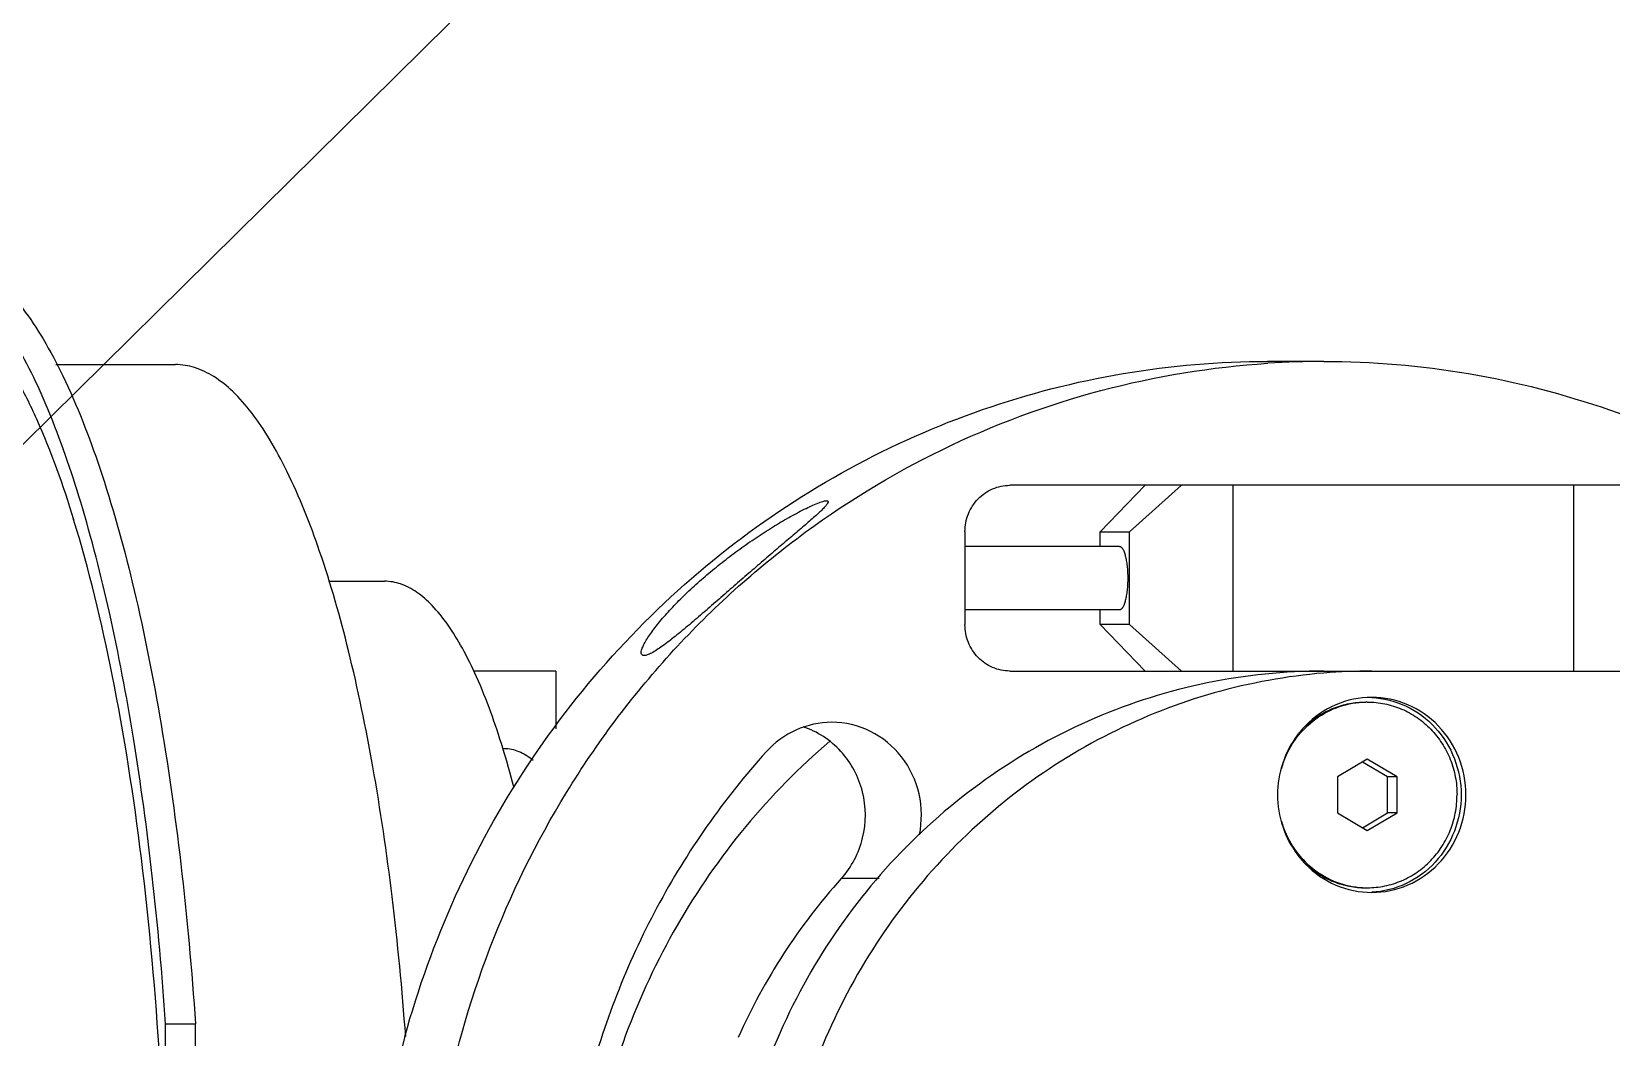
# Model space of a CAD drawing. Header units: millimetres. Extents: x 0 to 841, y 0 to 594.
# Drawn here: x 769.59 to 795.11, y 236.14 to 252.38 of the extents above; entities that cross this region are included whole.
import ezdxf

# ---------------------------------------------------------------- set-up
doc = ezdxf.new("R2010")
doc.units = ezdxf.units.MM
doc.header["$LTSCALE"] = 46.255
doc.layers.get('0').update_dxf_attribs({"linetype": 'CONTINUOUS'})
doc.layers.add('AXIS', color=7, linetype='CONTINUOUS')
doc.styles.get("Standard").update_dxf_attribs({"font": 'txt', "width": 0.85})
doc.dimstyles.get("Standard").update_dxf_attribs({"dimtxt": 3.5, "dimasz": 3.5, "dimexe": 1.5, "dimexo": 1, "dimtad": 1, "dimtxsty": 'STANDARD', "dimcen": 0.09, "dimadec": 0, "dimazin": 0, "dimtol": 1, "dimtp": 0.01, "dimtm": 0.01, "dimtfac": 1, "dimtofl": 0, "dimtmove": 0, "dimatfit": 3, "dimfxl": 1, "dimtolj": 1, "dimarcsym": 0})

msp = doc.modelspace()

# ---------------------------------------------------------------- linework, layer by layer
at = {"color": 7, "linetype": 'CONTINUOUS'}
for p, q in [((796.02, 245.055), (785.395, 245.055)), ((786.857, 244.305), (787.581, 245.055)), ((787.331, 244.305), (788.168, 245.055)), ((789.004, 242.055), (789.004, 245.055)), ((794.51, 242.055), (794.51, 245.055)), ((784.671, 244.305), (784.671, 242.805)), ((786.857, 244.305), (787.331, 244.305)), ((786.857, 244.068), (786.857, 244.305)), ((787.331, 242.805), (787.331, 244.305)), ((787.167, 244.068), (784.671, 244.068)), ((787.167, 243.043), (784.671, 243.043)), ((786.857, 242.805), (786.857, 243.043)), ((787.331, 242.805), (786.857, 242.805)), ((787.581, 242.055), (786.857, 242.805)), ((788.168, 242.055), (787.331, 242.805)), ((785.395, 242.055), (802.109, 242.055)), ((791.171, 240.632), (790.688, 240.344)), ((791.499, 240.344), (791.094, 240.586)), ((791.654, 240.344), (791.171, 240.632)), ((790.688, 240.344), (790.688, 239.766)), ((791.654, 240.344), (791.499, 240.344)), ((791.499, 239.766), (791.499, 240.344)), ((791.654, 239.766), (791.654, 240.344)), ((790.688, 239.766), (791.171, 239.478)), ((791.094, 239.524), (791.499, 239.766)), ((791.171, 239.478), (791.654, 239.766)), ((791.654, 239.766), (791.499, 239.766)), ((783.286, 238.704), (782.673, 238.704)), ((771.756, 236.359), (772.239, 236.359)), ((771.772, 232.298), (771.756, 236.359)), ((772.255, 232.298), (772.239, 236.359))]:
    msp.add_line(p, q, dxfattribs=at)
for centre, radius, start, end in [((791.243, 232.719), 9.336, 90.0035, 94.7587), ((791.171, 240.157), 1.398, 90.0001, 91.0556), ((791.26, 240.058), 1.537, 159.8731, 164.0751), ((791.26, 240.052), 1.537, 195.9249, 200.1269), ((789.924, 232.179), 9.755, 138.0141, 156.0525), ((791.171, 239.953), 1.398, 268.9444, 269.9999)]:
    msp.add_arc(centre, radius, start, end, dxfattribs=at)
for points, knots in [([(771.756, 236.359), (771.702, 237.155), (771.564, 238.698), (771.265, 240.915), (770.884, 242.933), (770.432, 244.707), (769.919, 246.199), (769.425, 247.236), (768.995, 247.886), (768.607, 248.348), (768.261, 248.616), (768.019, 248.714)], [0, 0, 0, 0, 0.180604, 0.350578, 0.506492, 0.645333, 0.764717, 0.863148, 0.904465, 0.940729, 1, 1, 1, 1]), ([(768.05, 248.805), (768.17, 248.805), (768.421, 248.763), (768.782, 248.584), (769.131, 248.295), (769.471, 247.899), (769.8, 247.4), (770.247, 246.552), (770.753, 245.243), (771.263, 243.406), (771.693, 241.269), (772.029, 238.888), (772.18, 237.222), (772.239, 236.359)], [0, 0, 0, 0, 0.026191, 0.054662, 0.087168, 0.124815, 0.168207, 0.217617, 0.334463, 0.474214, 0.63421, 0.810868, 1, 1, 1, 1]), ([(767.567, 248.305), (767.691, 248.305), (767.952, 248.259), (768.325, 248.06), (768.685, 247.742), (769.032, 247.308), (769.369, 246.761), (769.824, 245.831), (770.1, 245.055), (770.27, 244.503)], [0, 0, 0, 0, 0.075775, 0.158963, 0.255101, 0.367524, 0.497909, 0.646915, 1, 1, 1, 1]), ([(790.466, 247.055), (791.249, 247.055), (792.82, 246.923), (795.11, 246.333), (797.278, 245.369), (798.601, 244.494), (799.223, 244.005)], [0, 0, 0, 0, 0.24893, 0.498309, 0.748557, 1, 1, 1, 1]), ([(784.671, 244.305), (784.671, 244.402), (784.708, 244.598), (784.868, 244.848), (785.109, 245.015), (785.301, 245.055), (785.395, 245.055)], [0, 0, 0, 0, 0.254008, 0.505661, 0.753998, 1, 1, 1, 1]), ([(771.772, 232.298), (771.768, 233.449), (771.698, 235.699), (771.411, 238.939), (770.958, 241.866), (770.524, 243.68), (770.27, 244.503)], [0, 0, 0, 0, 0.280007, 0.547238, 0.790488, 1, 1, 1, 1]), ([(785.395, 242.055), (785.301, 242.055), (785.109, 242.095), (784.868, 242.262), (784.708, 242.512), (784.671, 242.708), (784.671, 242.805)], [0, 0, 0, 0, 0.246002, 0.494339, 0.745992, 1, 1, 1, 1]), ([(790.466, 242.055), (789.835, 242.055), (788.566, 241.926), (786.742, 241.352), (785.06, 240.42), (783.587, 239.167), (782.38, 237.641), (781.483, 235.902), (780.931, 234.016), (780.745, 232.055), (780.931, 230.094), (781.483, 228.208), (782.38, 226.469), (783.587, 224.943), (785.06, 223.69), (786.742, 222.758), (788.566, 222.184), (789.835, 222.055), (790.466, 222.055)], [0, 0, 0, 0, 0.061435, 0.123031, 0.184931, 0.247224, 0.30994, 0.373043, 0.436442, 0.5, 0.563558, 0.626957, 0.69006, 0.752776, 0.815069, 0.876969, 0.938565, 1, 1, 1, 1]), ([(790.469, 242.023), (789.871, 241.973), (788.68, 241.757), (786.987, 241.097), (785.442, 240.124), (784.099, 238.872), (783.003, 237.384), (782.193, 235.713), (781.695, 233.916), (781.527, 232.055), (781.695, 230.194), (782.193, 228.397), (783.003, 226.726), (784.099, 225.238), (785.442, 223.986), (786.987, 223.013), (788.68, 222.353), (789.871, 222.137), (790.469, 222.087)], [0, 0, 0, 0, 0.061427, 0.123052, 0.184997, 0.247327, 0.310057, 0.373144, 0.4365, 0.5, 0.5635, 0.626856, 0.689943, 0.752673, 0.815003, 0.876948, 0.938573, 1, 1, 1, 1]), ([(789.817, 240.587), (789.867, 240.725), (790.009, 240.987), (790.324, 241.299), (790.714, 241.502), (791.002, 241.552), (791.146, 241.555)], [0, 0, 0, 0, 0.253437, 0.504411, 0.752968, 1, 1, 1, 1]), ([(790.174, 241.168), (790.24, 241.229), (790.382, 241.34), (790.622, 241.463), (790.879, 241.538), (791.057, 241.555), (791.145, 241.555)], [0, 0, 0, 0, 0.25177, 0.5021, 0.751342, 1, 1, 1, 1]), ([(791.171, 241.555), (791.266, 241.555), (791.456, 241.536), (791.73, 241.449), (791.982, 241.31), (792.203, 241.122), (792.384, 240.893), (792.519, 240.632), (792.602, 240.349), (792.62, 240.153), (792.62, 240.055)], [0, 0, 0, 0, 0.122867, 0.246062, 0.369862, 0.494448, 0.619879, 0.746087, 0.87288, 1, 1, 1, 1]), ([(782.519, 241.227), (782.322, 241.227), (781.921, 241.141), (781.592, 240.898), (781.459, 240.75)], [0, 0, 0, 0, 0.497399, 1, 1, 1, 1]), ([(783.935, 239.41), (783.98, 239.626), (783.976, 240.083), (783.687, 240.697), (783.169, 241.125), (782.733, 241.227), (782.519, 241.227)], [0, 0, 0, 0, 0.253791, 0.505928, 0.754431, 1, 1, 1, 1]), ([(782.673, 238.704), (782.838, 238.888), (783.079, 239.348), (783.075, 240.118), (782.717, 240.796), (782.287, 241.079), (782.057, 241.155)], [0, 0, 0, 0, 0.250569, 0.503087, 0.75361, 1, 1, 1, 1]), ([(777.226, 240.805), (777.306, 240.805), (777.478, 240.768), (777.624, 240.673), (777.695, 240.616)], [0, 0, 0, 0, 0.468332, 1, 1, 1, 1]), ([(781.459, 240.75), (780.774, 239.99), (779.581, 238.289), (778.829, 236.353), (778.57, 235.355)], [0, 0, 0, 0, 0.498254, 1, 1, 1, 1]), ([(791.171, 238.555), (791.266, 238.555), (791.456, 238.574), (791.73, 238.661), (791.982, 238.8), (792.203, 238.988), (792.384, 239.217), (792.519, 239.478), (792.602, 239.761), (792.62, 239.957), (792.62, 240.055)], [0, 0, 0, 0, 0.122867, 0.246062, 0.369862, 0.494448, 0.619879, 0.746087, 0.87288, 1, 1, 1, 1]), ([(789.817, 239.523), (789.867, 239.385), (790.009, 239.123), (790.324, 238.811), (790.714, 238.608), (791.002, 238.558), (791.146, 238.555)], [0, 0, 0, 0, 0.253437, 0.504411, 0.752968, 1, 1, 1, 1]), ([(790.174, 238.942), (790.24, 238.881), (790.382, 238.77), (790.622, 238.647), (790.879, 238.572), (791.057, 238.555), (791.145, 238.555)], [0, 0, 0, 0, 0.25177, 0.5021, 0.751342, 1, 1, 1, 1])]:
    msp.add_open_spline(points, degree=3, knots=knots, dxfattribs=at)
at = {"layer": 'AXIS', "color": 7, "linetype": 'CONTINUOUS'}
for p, q in [((769.984, 247.005), (771.914, 247.005)), ((790.466, 247.055), (789.56, 247.055)), ((774.395, 243.505), (775.294, 243.505)), ((778.063, 242.055), (776.73, 242.055)), ((778.063, 242.055), (778.063, 241.122)), ((777.199, 240.805), (777.226, 240.805))]:
    msp.add_line(p, q, dxfattribs=at)
for centre, radius, start, end in [((790.467, 233.059), 13.996, 90.0021, 93.7022), ((791.29, 240.084), 1.562, 141.3249, 142.9697), ((791.288, 240.086), 1.558, 135.8294, 141.3257), ((762.339, 236.266), 15.544, 14.5994, 16.9998), ((791.29, 240.026), 1.562, 217.0303, 218.6751), ((791.288, 240.024), 1.558, 218.6743, 224.1706), ((790.581, 232.055), 15.509, 164.6849, 195.3151)]:
    msp.add_arc(centre, radius, start, end, dxfattribs=at)
for points, knots in [([(775.635, 236.153), (775.579, 236.908), (775.44, 238.365), (775.136, 240.445), (774.752, 242.309), (774.298, 243.909), (773.85, 245.047), (773.455, 245.785), (773.165, 246.219), (772.866, 246.562), (772.557, 246.813), (772.24, 246.969), (772.019, 247.005), (771.914, 247.005)], [0, 0, 0, 0, 0.189497, 0.366187, 0.525991, 0.665461, 0.782053, 0.83138, 0.874738, 0.912406, 0.944997, 0.973619, 1, 1, 1, 1]), ([(775.622, 236.151), (775.835, 236.927), (776.382, 238.446), (777.548, 240.558), (779.027, 242.45), (780.782, 244.071), (782.767, 245.378), (784.93, 246.338), (787.214, 246.924), (788.78, 247.055), (789.56, 247.055)], [0, 0, 0, 0, 0.127082, 0.253631, 0.379532, 0.504733, 0.629258, 0.753201, 0.87671, 1, 1, 1, 1]), ([(789.563, 217.084), (788.655, 217.143), (786.842, 217.439), (784.258, 218.403), (781.895, 219.85), (779.837, 221.73), (778.157, 223.975), (776.913, 226.505), (776.149, 229.23), (775.891, 232.055), (776.149, 234.88), (776.913, 237.605), (778.157, 240.135), (779.837, 242.38), (781.895, 244.26), (784.258, 245.707), (786.842, 246.671), (788.655, 246.967), (789.563, 247.026)], [0, 0, 0, 0, 0.061428, 0.123046, 0.18498, 0.247303, 0.31003, 0.373121, 0.436487, 0.5, 0.563513, 0.626879, 0.68997, 0.752697, 0.81502, 0.876954, 0.938572, 1, 1, 1, 1]), ([(779.486, 242.305), (779.475, 242.305), (779.45, 242.311), (779.437, 242.351), (779.448, 242.4), (779.472, 242.462), (779.511, 242.536), (779.564, 242.62), (779.628, 242.711), (779.73, 242.843), (779.878, 243.015), (780.077, 243.223), (780.296, 243.431), (780.531, 243.636), (780.778, 243.836), (781.033, 244.027), (781.294, 244.209), (781.557, 244.378), (781.816, 244.532), (782.027, 244.645), (782.184, 244.721), (782.284, 244.764), (782.365, 244.793), (782.413, 244.805), (782.432, 244.805)], [0, 0, 0, 0, 0.008364, 0.016481, 0.028457, 0.045133, 0.066163, 0.090924, 0.118798, 0.149204, 0.215828, 0.287914, 0.363532, 0.44137, 0.520472, 0.600072, 0.679441, 0.757697, 0.833468, 0.904092, 0.935844, 0.963608, 0.9856, 1, 1, 1, 1]), ([(782.432, 244.805), (782.442, 244.805), (782.467, 244.798), (782.448, 244.755), (782.417, 244.718), (782.366, 244.662), (782.3, 244.6), (782.224, 244.531), (782.138, 244.456), (782.012, 244.348), (781.843, 244.204), (781.63, 244.023), (781.406, 243.831), (781.174, 243.632), (780.938, 243.426), (780.698, 243.218), (780.459, 243.009), (780.223, 242.807), (779.999, 242.621), (779.796, 242.465), (779.645, 242.363), (779.545, 242.316), (779.504, 242.305), (779.486, 242.305)], [0, 0, 0, 0, 0.00695, 0.014429, 0.028195, 0.047388, 0.070766, 0.097353, 0.126441, 0.15754, 0.224435, 0.296131, 0.371457, 0.449573, 0.529728, 0.61109, 0.692555, 0.772465, 0.848154, 0.915392, 0.96805, 0.986842, 1, 1, 1, 1]), ([(787.167, 244.068), (787.188, 244.068), (787.213, 244.04), (787.23, 244.006), (787.246, 243.969), (787.263, 243.914), (787.279, 243.837), (787.291, 243.749), (787.298, 243.654), (787.301, 243.555), (787.298, 243.456), (787.291, 243.361), (787.279, 243.273), (787.263, 243.196), (787.246, 243.141), (787.23, 243.104), (787.213, 243.07), (787.188, 243.043), (787.167, 243.043)], [0, 0, 0, 0, 0.058326, 0.080658, 0.106316, 0.167201, 0.239533, 0.321024, 0.408882, 0.5, 0.591118, 0.678976, 0.760467, 0.832799, 0.893684, 0.919342, 0.941674, 1, 1, 1, 1]), ([(777.204, 240.81), (777.084, 241.201), (776.889, 241.751), (776.568, 242.41), (776.33, 242.798), (776.084, 243.106), (775.83, 243.331), (775.567, 243.472), (775.382, 243.505), (775.294, 243.505)], [0, 0, 0, 0, 0.353247, 0.502321, 0.632748, 0.745162, 0.841252, 0.924354, 1, 1, 1, 1]), ([(791.243, 241.63), (791.045, 241.63), (790.644, 241.548), (790.309, 241.315), (790.17, 241.172)], [0, 0, 0, 0, 0.49763, 1, 1, 1, 1]), ([(791.242, 241.628), (791.433, 241.618), (791.819, 241.52), (792.297, 241.164), (792.613, 240.651), (792.723, 240.055), (792.613, 239.459), (792.297, 238.946), (791.819, 238.59), (791.433, 238.492), (791.242, 238.482)], [0, 0, 0, 0, 0.123025, 0.247248, 0.373077, 0.5, 0.626923, 0.752752, 0.876975, 1, 1, 1, 1]), ([(791.243, 238.48), (791.441, 238.48), (791.843, 238.563), (792.349, 238.915), (792.686, 239.439), (792.803, 240.055), (792.686, 240.671), (792.349, 241.195), (791.843, 241.547), (791.441, 241.63), (791.243, 241.63)], [0, 0, 0, 0, 0.122995, 0.24717, 0.373005, 0.5, 0.626995, 0.75283, 0.877005, 1, 1, 1, 1]), ([(790.044, 241.025), (789.94, 240.887), (789.777, 240.575), (789.721, 240.228), (789.721, 240.055)], [0, 0, 0, 0, 0.498308, 1, 1, 1, 1]), ([(782.487, 240.922), (781.997, 240.503), (781.084, 239.575), (779.97, 237.968), (779.136, 236.189), (778.784, 234.923), (778.662, 234.28)], [0, 0, 0, 0, 0.248033, 0.497512, 0.748272, 1, 1, 1, 1]), ([(789.721, 240.055), (789.721, 239.882), (789.777, 239.535), (789.94, 239.223), (790.044, 239.086)], [0, 0, 0, 0, 0.501692, 1, 1, 1, 1]), ([(790.17, 238.938), (790.309, 238.795), (790.644, 238.562), (791.045, 238.48), (791.243, 238.48)], [0, 0, 0, 0, 0.50237, 1, 1, 1, 1])]:
    msp.add_open_spline(points, degree=3, knots=knots, dxfattribs=at)

# ---------------------------------------------------------------- leaders
at = {"color": 2, "linetype": 'CONTINUOUS'}
msp.add_leader([(766.757, 243.067), (801.674, 277.497), (807.674, 277.497)], dimstyle='STANDARD', override={"dimtad": 0, "dimldrblk": 'DOT'}, dxfattribs=at)

doc.saveas('drawing.dxf')
